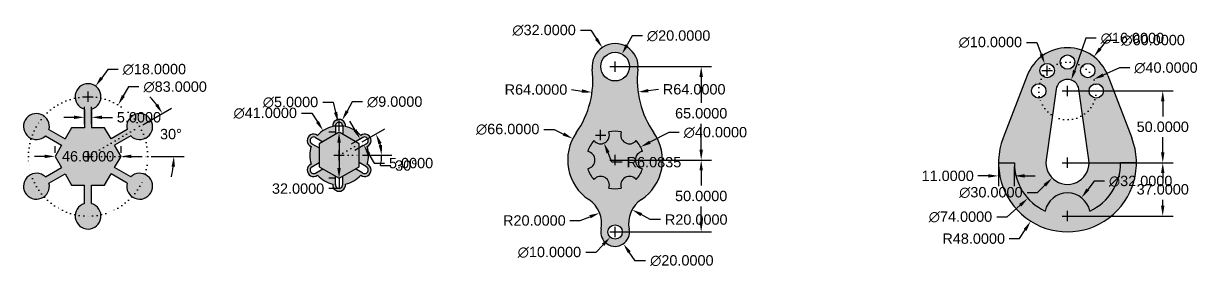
# Model space of a CAD drawing. Header units: millimetres. Extents: x 497 to 3755, y 284 to 866.
# Drawn here: x 1306 to 2124, y 487 to 656 of the extents above; entities that cross this region are included whole.
import ezdxf

# ---------------------------------------------------------------- set-up
doc = ezdxf.new("R2010")
doc.units = ezdxf.units.MM
doc.linetypes.add('ACAD_ISO07W100', pattern=[3, 0, -3])
doc.layers.add('dimension', color=160, linetype='Continuous')
doc.styles.get("Standard").update_dxf_attribs({"font": 'arial_0.ttf'})
doc.dimstyles.get("Standard").update_dxf_attribs({"dimscale": 40, "dimtxt": 0.18, "dimasz": 0.18, "dimexe": 0.18, "dimexo": 0.0625, "dimgap": 0.09, "dimtad": 0, "dimtih": 1, "dimtoh": 1, "dimdec": 4, "dimzin": 0, "dimdsep": 46, "dimtxsty": 'Standard', "dimcen": 0.09, "dimadec": 0, "dimazin": 0, "dimtfac": 1, "dimtdec": 4, "dimtofl": 0, "dimtmove": 0, "dimatfit": 3, "dimfxl": 1, "dimtolj": 1, "dimtzin": 0, "dimarcsym": 0})

# ---------------------------------------------------------------- blocks, each defined once
blk = doc.blocks.new('*D41')
at = {"color": 0, "lineweight": -2, "transparency": 16777216}
for p, q in [((1389.14, 585.91), (1409.01, 597.38)), ((1395.04, 563.91), (1417.98, 563.91))]:
    blk.add_line(p, q, dxfattribs=at)
for start, end in [(36.90923, 43.81846), (346.18154, 353.09077)]:
    blk.add_arc((1351.04, 563.91), 59.74, start, end, dxfattribs=at)
at = {"color": 0, "transparency": 16777216}
for points in [[(1399.81, 600.45), (1397.8, 599.12), (1402.77, 593.78)], [(1409.15, 556.79), (1411.54, 556.65), (1410.78, 563.91)]]:
    blk.add_solid(points, dxfattribs=at)
at = {"layer": 'Defpoints', "color": 0, "transparency": 16777216}
for p in [(1386.98, 584.66), (1409.87, 574.28), (1351.04, 563.91), (1351.04, 563.91), (1392.54, 563.91)]:
    blk.add_point(p, dxfattribs=at)
at = {"color": 0, "transparency": 16777216, "insert": (1408.74, 579.37), "char_height": 7.2, "attachment_point": 5}
blk.add_mtext('\\A1;30°', dxfattribs=at)
blk = doc.blocks.new('*D42')
at = {"color": 0, "lineweight": -2, "transparency": 16777216}
for p, q in [((1328.04, 566.41), (1328.04, 571.11)), ((1374.04, 566.41), (1374.04, 571.11)), ((1320.84, 563.91), (1313.64, 563.91)), ((1381.24, 563.91), (1388.44, 563.91))]:
    blk.add_line(p, q, dxfattribs=at)
at = {"color": 0, "transparency": 16777216}
for points in [[(1320.84, 565.11), (1320.84, 562.71), (1328.04, 563.91)], [(1381.24, 565.11), (1381.24, 562.71), (1374.04, 563.91)]]:
    blk.add_solid(points, dxfattribs=at)
at = {"layer": 'Defpoints', "color": 0, "transparency": 16777216}
for p in [(1328.04, 563.91), (1374.04, 563.91), (1374.04, 563.91)]:
    blk.add_point(p, dxfattribs=at)
at = {"color": 0, "transparency": 16777216, "insert": (1351.04, 563.91), "char_height": 7.2, "attachment_point": 5}
blk.add_mtext('\\A1;46.0000', dxfattribs=at)
blk = doc.blocks.new('*D43')
at = {"color": 0, "lineweight": -2, "transparency": 16777216}
for p, q in [((1364.73, 624.38), (1360.52, 618.54)), ((1371.93, 624.38), (1364.73, 624.38)), ((1347.44, 605.41), (1354.64, 605.41)), ((1351.04, 601.81), (1351.04, 609.01))]:
    blk.add_line(p, q, dxfattribs=at)
at = {"color": 0, "transparency": 16777216}
blk.add_solid([(1359.55, 619.24), (1361.49, 617.84), (1356.3, 612.7)], dxfattribs=at)
at = {"layer": 'Defpoints', "color": 0, "transparency": 16777216}
for p in [(1356.3, 612.7), (1345.77, 598.11)]:
    blk.add_point(p, dxfattribs=at)
at = {"color": 0, "transparency": 16777216, "insert": (1397.18, 624.38), "char_height": 7.2, "attachment_point": 5}
blk.add_mtext('\\A1;∅18.0000', dxfattribs=at)
blk = doc.blocks.new('*D44')
at = {"color": 0, "lineweight": -2, "transparency": 16777216}
for p, q in [((1379.22, 612.18), (1375.59, 605.96)), ((1386.42, 612.18), (1379.22, 612.18)), ((1351.04, 560.31), (1351.04, 567.51)), ((1347.44, 563.91), (1354.64, 563.91))]:
    blk.add_line(p, q, dxfattribs=at)
at = {"color": 0, "transparency": 16777216}
blk.add_solid([(1374.56, 606.57), (1376.63, 605.35), (1371.96, 599.74)], dxfattribs=at)
at = {"layer": 'Defpoints', "color": 0, "transparency": 16777216}
for p in [(1371.96, 599.74), (1330.11, 528.07)]:
    blk.add_point(p, dxfattribs=at)
at = {"color": 0, "transparency": 16777216, "insert": (1411.67, 612.18), "char_height": 7.2, "attachment_point": 5}
blk.add_mtext('\\A1;∅83.0000', dxfattribs=at)
blk = doc.blocks.new('*D45')
at = {"color": 0, "lineweight": -2, "transparency": 16777216}
for p, q in [((1348.54, 586.32), (1348.54, 598.26)), ((1353.54, 586.32), (1353.54, 598.26)), ((1341.34, 591.06), (1334.14, 591.06)), ((1360.74, 591.06), (1367.94, 591.06))]:
    blk.add_line(p, q, dxfattribs=at)
at = {"color": 0, "transparency": 16777216}
for points in [[(1341.34, 592.26), (1341.34, 589.86), (1348.54, 591.06)], [(1360.74, 592.26), (1360.74, 589.86), (1353.54, 591.06)]]:
    blk.add_solid(points, dxfattribs=at)
at = {"layer": 'Defpoints', "color": 0, "transparency": 16777216}
for p in [(1353.54, 591.06), (1348.54, 583.82), (1353.54, 583.82)]:
    blk.add_point(p, dxfattribs=at)
at = {"color": 0, "transparency": 16777216, "insert": (1386.47, 591.06), "char_height": 7.2, "attachment_point": 5}
blk.add_mtext('\\A1;5.0000', dxfattribs=at)
blk = doc.blocks.new('*D57')
at = {"layer": 'Defpoints', "color": 0, "transparency": 16777216}
for p in [(1525.81, 580.66), (1525.75, 548.66), (1525.81, 548.66)]:
    blk.add_point(p, dxfattribs=at)
at = {"layer": 'dimension', "color": 0, "lineweight": -2, "transparency": 16777216}
for p, q in [((1523.31, 580.66), (1518.55, 580.66)), ((1525.75, 573.46), (1525.75, 555.86)), ((1523.31, 548.66), (1518.55, 548.66)), ((1525.75, 548.66), (1525.75, 541.46)), ((1525.75, 541.46), (1518.55, 541.46))]:
    blk.add_line(p, q, dxfattribs=at)
at = {"layer": 'dimension', "color": 0, "transparency": 16777216}
for points in [[(1524.55, 573.46), (1526.95, 573.46), (1525.75, 580.66)], [(1524.55, 555.86), (1526.95, 555.86), (1525.75, 548.66)]]:
    blk.add_solid(points, dxfattribs=at)
at = {"layer": 'dimension', "color": 0, "transparency": 16777216, "insert": (1497.23, 541.46), "char_height": 7.2, "attachment_point": 5}
blk.add_mtext('\\A1;32.0000', dxfattribs=at)
blk = doc.blocks.new('*D58')
at = {"layer": 'Defpoints', "color": 0, "transparency": 16777216}
for p in [(1542.31, 577.07), (1544.81, 572.74), (1542.96, 571.67)]:
    blk.add_point(p, dxfattribs=at)
at = {"layer": 'dimension', "color": 0, "lineweight": -2, "transparency": 16777216}
for p, q in [((1536.86, 582.24), (1533.26, 588.47)), ((1540.15, 575.82), (1534.23, 572.4)), ((1542.65, 571.49), (1536.73, 568.07)), ((1546.56, 565.44), (1550.16, 559.2)), ((1550.16, 559.2), (1557.36, 559.2))]:
    blk.add_line(p, q, dxfattribs=at)
at = {"layer": 'dimension', "color": 0, "transparency": 16777216}
for points in [[(1537.9, 582.84), (1535.82, 581.64), (1540.46, 576)], [(1547.6, 566.04), (1545.52, 564.84), (1542.96, 571.67)]]:
    blk.add_solid(points, dxfattribs=at)
at = {"layer": 'dimension', "color": 0, "transparency": 16777216, "insert": (1575.89, 559.2), "char_height": 7.2, "attachment_point": 5}
blk.add_mtext('\\A1;5.0000', dxfattribs=at)
blk = doc.blocks.new('*D53')
at = {"layer": 'Defpoints', "color": 0, "transparency": 16777216}
for p in [(1539.67, 572.66), (1553.62, 574.78), (1525.81, 564.66), (1525.81, 564.66), (1539.67, 564.66)]:
    blk.add_point(p, dxfattribs=at)
at = {"layer": 'dimension', "color": 0, "lineweight": -2, "transparency": 16777216}
for p, q in [((1541.83, 573.91), (1557.67, 583.05)), ((1542.17, 564.66), (1562.6, 564.66)), ((1554.53, 557.51), (1561.73, 557.51))]:
    blk.add_line(p, q, dxfattribs=at)
for start, end in [(13.97346, 16.02654), (346.02654, 0)]:
    blk.add_arc((1525.81, 564.66), 29.6, start, end, dxfattribs=at)
at = {"layer": 'dimension', "color": 0, "transparency": 16777216}
for points in [[(1553.15, 572.36), (1555.36, 573.3), (1551.44, 579.45)], [(1555.72, 571.95), (1553.34, 571.66), (1555.4, 564.66)]]:
    blk.add_solid(points, dxfattribs=at)
at = {"layer": 'dimension', "color": 0, "transparency": 16777216, "insert": (1572.39, 557.51), "char_height": 7.2, "attachment_point": 5}
blk.add_mtext('\\A1;30°', dxfattribs=at)
blk = doc.blocks.new('*D54')
at = {"layer": 'Defpoints', "color": 0, "transparency": 16777216}
for p in [(1514.65, 581.86), (1536.96, 547.46)]:
    blk.add_point(p, dxfattribs=at)
at = {"layer": 'dimension', "color": 0, "lineweight": -2, "transparency": 16777216}
for p, q in [((1499.62, 593.94), (1506.82, 593.94)), ((1506.82, 593.94), (1510.74, 587.9)), ((1522.21, 564.66), (1529.41, 564.66)), ((1525.81, 561.06), (1525.81, 568.26))]:
    blk.add_line(p, q, dxfattribs=at)
at = {"layer": 'dimension', "color": 0, "transparency": 16777216}
blk.add_solid([(1511.74, 588.55), (1509.73, 587.24), (1514.65, 581.86)], dxfattribs=at)
at = {"layer": 'dimension', "color": 0, "transparency": 16777216, "insert": (1474.37, 593.94), "char_height": 7.2, "attachment_point": 5}
blk.add_mtext('\\A1;∅41.0000', dxfattribs=at)
blk = doc.blocks.new('*D55')
at = {"layer": 'Defpoints', "color": 0, "transparency": 16777216}
for p in [(1525.18, 587.58), (1526.43, 582.74)]:
    blk.add_point(p, dxfattribs=at)
at = {"layer": 'dimension', "color": 0, "lineweight": -2, "transparency": 16777216}
for p, q in [((1514.39, 601.52), (1521.59, 601.52)), ((1521.59, 601.52), (1523.39, 594.55)), ((1522.21, 585.16), (1529.41, 585.16)), ((1525.81, 581.56), (1525.81, 588.76))]:
    blk.add_line(p, q, dxfattribs=at)
at = {"layer": 'dimension', "color": 0, "transparency": 16777216}
blk.add_solid([(1524.55, 594.85), (1522.22, 594.25), (1525.18, 587.58)], dxfattribs=at)
at = {"layer": 'dimension', "color": 0, "transparency": 16777216, "insert": (1491.94, 601.52), "char_height": 7.2, "attachment_point": 5}
blk.add_mtext('\\A1;∅5.0000', dxfattribs=at)
blk = doc.blocks.new('*D56')
at = {"layer": 'Defpoints', "color": 0, "transparency": 16777216}
for p in [(1527.96, 589.11), (1523.66, 581.2)]:
    blk.add_point(p, dxfattribs=at)
at = {"layer": 'dimension', "color": 0, "lineweight": -2, "transparency": 16777216}
for p, q in [((1534.83, 601.76), (1531.39, 595.44)), ((1542.03, 601.76), (1534.83, 601.76)), ((1522.21, 585.16), (1529.41, 585.16)), ((1525.81, 581.56), (1525.81, 588.76))]:
    blk.add_line(p, q, dxfattribs=at)
at = {"layer": 'dimension', "color": 0, "transparency": 16777216}
blk.add_solid([(1530.34, 596.01), (1532.45, 594.86), (1527.96, 589.11)], dxfattribs=at)
at = {"layer": 'dimension', "color": 0, "transparency": 16777216, "insert": (1564.48, 601.76), "char_height": 7.2, "attachment_point": 5}
blk.add_mtext('\\A1;∅9.0000', dxfattribs=at)
blk = doc.blocks.new('*D75')
at = {"layer": 'Defpoints', "color": 0, "transparency": 16777216}
for p in [(1707.86, 578.74), (1710.2, 573.12)]:
    blk.add_point(p, dxfattribs=at)
at = {"layer": 'dimension', "color": 0, "lineweight": -2, "transparency": 16777216}
for p, q in [((1707.86, 575.14), (1707.86, 582.34)), ((1704.26, 578.74), (1711.46, 578.74)), ((1715.74, 559.83), (1712.97, 566.47)), ((1722.94, 559.83), (1715.74, 559.83))]:
    blk.add_line(p, q, dxfattribs=at)
at = {"layer": 'dimension', "color": 0, "transparency": 16777216}
blk.add_solid([(1714.08, 566.93), (1711.86, 566.01), (1710.2, 573.12)], dxfattribs=at)
at = {"layer": 'dimension', "color": 0, "transparency": 16777216, "insert": (1744.96, 559.83), "char_height": 7.2, "attachment_point": 5}
blk.add_mtext('\\A1;R6.0835', dxfattribs=at)
blk = doc.blocks.new('*D76')
at = {"layer": 'Defpoints', "color": 0, "transparency": 16777216}
for p in [(1729.77, 526.86), (1747.32, 517.25)]:
    blk.add_point(p, dxfattribs=at)
at = {"layer": 'dimension', "color": 0, "lineweight": -2, "transparency": 16777216}
for p, q in [((1742.41, 519.94), (1736.09, 523.4)), ((1749.61, 519.94), (1742.41, 519.94))]:
    blk.add_line(p, q, dxfattribs=at)
at = {"layer": 'dimension', "color": 0, "transparency": 16777216}
blk.add_solid([(1736.67, 524.45), (1735.51, 522.35), (1729.77, 526.86)], dxfattribs=at)
at = {"layer": 'dimension', "color": 0, "transparency": 16777216, "insert": (1774.38, 519.94), "char_height": 7.2, "attachment_point": 5}
blk.add_mtext('\\A1;R20.0000', dxfattribs=at)
blk = doc.blocks.new('*D77')
at = {"layer": 'Defpoints', "color": 0, "transparency": 16777216}
for p in [(1707.11, 524.55), (1688.49, 517.25)]:
    blk.add_point(p, dxfattribs=at)
at = {"layer": 'dimension', "color": 0, "lineweight": -2, "transparency": 16777216}
for p, q in [((1686.51, 519.3), (1693.71, 519.3)), ((1693.71, 519.3), (1700.41, 521.92))]:
    blk.add_line(p, q, dxfattribs=at)
at = {"layer": 'dimension', "color": 0, "transparency": 16777216}
blk.add_solid([(1699.97, 523.04), (1700.85, 520.8), (1707.11, 524.55)], dxfattribs=at)
at = {"layer": 'dimension', "color": 0, "transparency": 16777216, "insert": (1661.73, 519.3), "char_height": 7.2, "attachment_point": 5}
blk.add_mtext('\\A1;R20.0000', dxfattribs=at)
blk = doc.blocks.new('*D78')
at = {"layer": 'Defpoints', "color": 0, "transparency": 16777216}
for p in [(1638.45, 616.99), (1701.88, 608.41)]:
    blk.add_point(p, dxfattribs=at)
at = {"layer": 'dimension', "color": 0, "lineweight": -2, "transparency": 16777216}
blk.add_line((1687.61, 610.34), (1694.74, 609.37), dxfattribs=at)
at = {"layer": 'dimension', "color": 0, "transparency": 16777216}
blk.add_solid([(1694.9, 610.56), (1694.58, 608.18), (1701.88, 608.41)], dxfattribs=at)
at = {"layer": 'dimension', "color": 0, "transparency": 16777216, "insert": (1662.83, 610.34), "char_height": 7.2, "attachment_point": 5}
blk.add_mtext('\\A1;R64.0000', dxfattribs=at)
blk = doc.blocks.new('*D79')
at = {"layer": 'Defpoints', "color": 0, "transparency": 16777216}
for p in [(1797.36, 616.99), (1733.9, 608.64)]:
    blk.add_point(p, dxfattribs=at)
at = {"layer": 'dimension', "color": 0, "lineweight": -2, "transparency": 16777216}
blk.add_line((1748.18, 610.51), (1741.04, 609.58), dxfattribs=at)
at = {"layer": 'dimension', "color": 0, "transparency": 16777216}
blk.add_solid([(1740.89, 610.76), (1741.2, 608.39), (1733.9, 608.64)], dxfattribs=at)
at = {"layer": 'dimension', "color": 0, "transparency": 16777216, "insert": (1772.96, 610.51), "char_height": 7.2, "attachment_point": 5}
blk.add_mtext('\\A1;R64.0000', dxfattribs=at)
blk = doc.blocks.new('*D80')
at = {"layer": 'Defpoints', "color": 0, "transparency": 16777216}
for p in [(1708.98, 639.62), (1726.83, 613.07)]:
    blk.add_point(p, dxfattribs=at)
at = {"layer": 'dimension', "color": 0, "lineweight": -2, "transparency": 16777216}
for p, q in [((1693.74, 651.57), (1700.94, 651.57)), ((1700.94, 651.57), (1704.96, 645.59)), ((1717.91, 622.74), (1717.91, 629.94)), ((1714.31, 626.34), (1721.51, 626.34))]:
    blk.add_line(p, q, dxfattribs=at)
at = {"layer": 'dimension', "color": 0, "transparency": 16777216}
blk.add_solid([(1705.95, 646.26), (1703.96, 644.92), (1708.98, 639.62)], dxfattribs=at)
at = {"layer": 'dimension', "color": 0, "transparency": 16777216, "insert": (1668.49, 651.57), "char_height": 7.2, "attachment_point": 5}
blk.add_mtext('\\A1;∅32.0000', dxfattribs=at)
blk = doc.blocks.new('*D81')
at = {"layer": 'Defpoints', "color": 0, "transparency": 16777216}
for p in [(1722.74, 635.1), (1713.07, 617.59)]:
    blk.add_point(p, dxfattribs=at)
at = {"layer": 'dimension', "color": 0, "lineweight": -2, "transparency": 16777216}
for p, q in [((1729.7, 647.7), (1726.22, 641.4)), ((1736.9, 647.7), (1729.7, 647.7)), ((1717.91, 622.74), (1717.91, 629.94)), ((1714.31, 626.34), (1721.51, 626.34))]:
    blk.add_line(p, q, dxfattribs=at)
at = {"layer": 'dimension', "color": 0, "transparency": 16777216}
blk.add_solid([(1725.17, 641.98), (1727.27, 640.82), (1722.74, 635.1)], dxfattribs=at)
at = {"layer": 'dimension', "color": 0, "transparency": 16777216, "insert": (1762.15, 647.7), "char_height": 7.2, "attachment_point": 5}
blk.add_mtext('\\A1;∅20.0000', dxfattribs=at)
blk = doc.blocks.new('*D82')
at = {"layer": 'Defpoints', "color": 0, "transparency": 16777216}
for p in [(1714.49, 507.7), (1721.33, 514.99)]:
    blk.add_point(p, dxfattribs=at)
at = {"layer": 'dimension', "color": 0, "lineweight": -2, "transparency": 16777216}
for p, q in [((1714.31, 511.34), (1721.51, 511.34)), ((1717.91, 507.74), (1717.91, 514.94)), ((1704.64, 497.19), (1709.56, 502.44)), ((1697.44, 497.19), (1704.64, 497.19))]:
    blk.add_line(p, q, dxfattribs=at)
at = {"layer": 'dimension', "color": 0, "transparency": 16777216}
blk.add_solid([(1708.68, 503.26), (1710.44, 501.62), (1714.49, 507.7)], dxfattribs=at)
at = {"layer": 'dimension', "color": 0, "transparency": 16777216, "insert": (1672.19, 497.19), "char_height": 7.2, "attachment_point": 5}
blk.add_mtext('\\A1;∅10.0000', dxfattribs=at)
blk = doc.blocks.new('*D83')
at = {"layer": 'Defpoints', "color": 0, "transparency": 16777216}
for p in [(1712.15, 519.52), (1723.66, 503.16)]:
    blk.add_point(p, dxfattribs=at)
at = {"layer": 'dimension', "color": 0, "lineweight": -2, "transparency": 16777216}
for p, q in [((1714.31, 511.34), (1721.51, 511.34)), ((1717.91, 507.74), (1717.91, 514.94)), ((1731.94, 491.38), (1727.8, 497.27)), ((1739.14, 491.38), (1731.94, 491.38))]:
    blk.add_line(p, q, dxfattribs=at)
at = {"layer": 'dimension', "color": 0, "transparency": 16777216}
blk.add_solid([(1728.78, 497.96), (1726.82, 496.58), (1723.66, 503.16)], dxfattribs=at)
at = {"layer": 'dimension', "color": 0, "transparency": 16777216, "insert": (1764.38, 491.38), "char_height": 7.2, "attachment_point": 5}
blk.add_mtext('\\A1;∅20.0000', dxfattribs=at)
blk = doc.blocks.new('*D84')
at = {"layer": 'Defpoints', "color": 0, "transparency": 16777216}
for p in [(1688.45, 576.22), (1747.36, 546.47)]:
    blk.add_point(p, dxfattribs=at)
at = {"layer": 'dimension', "color": 0, "lineweight": -2, "transparency": 16777216}
for p, q in [((1668.39, 582.71), (1675.59, 582.71)), ((1675.59, 582.71), (1682.02, 579.46)), ((1717.91, 557.74), (1717.91, 564.94)), ((1714.31, 561.34), (1721.51, 561.34))]:
    blk.add_line(p, q, dxfattribs=at)
at = {"layer": 'dimension', "color": 0, "transparency": 16777216}
blk.add_solid([(1682.56, 580.53), (1681.48, 578.39), (1688.45, 576.22)], dxfattribs=at)
at = {"layer": 'dimension', "color": 0, "transparency": 16777216, "insert": (1643.15, 582.71), "char_height": 7.2, "attachment_point": 5}
blk.add_mtext('\\A1;∅66.0000', dxfattribs=at)
blk = doc.blocks.new('*D85')
at = {"layer": 'Defpoints', "color": 0, "transparency": 16777216}
for p in [(1735.7, 570.47), (1700.11, 552.22)]:
    blk.add_point(p, dxfattribs=at)
at = {"layer": 'dimension', "color": 0, "lineweight": -2, "transparency": 16777216}
for p, q in [((1755.27, 580.51), (1742.11, 573.76)), ((1762.47, 580.51), (1755.27, 580.51)), ((1717.91, 557.74), (1717.91, 564.94)), ((1714.31, 561.34), (1721.51, 561.34))]:
    blk.add_line(p, q, dxfattribs=at)
at = {"layer": 'dimension', "color": 0, "transparency": 16777216}
blk.add_solid([(1741.56, 574.82), (1742.66, 572.69), (1735.7, 570.47)], dxfattribs=at)
at = {"layer": 'dimension', "color": 0, "transparency": 16777216, "insert": (1787.71, 580.51), "char_height": 7.2, "attachment_point": 5}
blk.add_mtext('\\A1;∅40.0000', dxfattribs=at)
blk = doc.blocks.new('*D73')
at = {"layer": 'Defpoints', "color": 0, "transparency": 16777216}
for p in [(1717.91, 561.34), (1777.84, 561.34), (1717.91, 511.34)]:
    blk.add_point(p, dxfattribs=at)
at = {"layer": 'dimension', "color": 0, "lineweight": -2, "transparency": 16777216}
for p, q in [((1720.41, 561.34), (1785.04, 561.34)), ((1777.84, 554.14), (1777.84, 543.62)), ((1777.84, 518.54), (1777.84, 529.07)), ((1720.41, 511.34), (1785.04, 511.34))]:
    blk.add_line(p, q, dxfattribs=at)
at = {"layer": 'dimension', "color": 0, "transparency": 16777216}
for points in [[(1776.64, 554.14), (1779.04, 554.14), (1777.84, 561.34)], [(1776.64, 518.54), (1779.04, 518.54), (1777.84, 511.34)]]:
    blk.add_solid(points, dxfattribs=at)
at = {"layer": 'dimension', "color": 0, "transparency": 16777216, "insert": (1777.84, 536.34), "char_height": 7.2, "attachment_point": 5}
blk.add_mtext('\\A1;50.0000', dxfattribs=at)
blk = doc.blocks.new('*D74')
at = {"layer": 'Defpoints', "color": 0, "transparency": 16777216}
for p in [(1717.91, 626.34), (1717.91, 561.34), (1777.84, 561.34)]:
    blk.add_point(p, dxfattribs=at)
at = {"layer": 'dimension', "color": 0, "lineweight": -2, "transparency": 16777216}
for p, q in [((1720.41, 626.34), (1785.04, 626.34)), ((1777.84, 619.14), (1777.84, 601.12)), ((1777.84, 568.54), (1777.84, 586.57)), ((1720.41, 561.34), (1785.04, 561.34))]:
    blk.add_line(p, q, dxfattribs=at)
at = {"layer": 'dimension', "color": 0, "transparency": 16777216}
for points in [[(1776.64, 619.14), (1779.04, 619.14), (1777.84, 626.34)], [(1776.64, 568.54), (1779.04, 568.54), (1777.84, 561.34)]]:
    blk.add_solid(points, dxfattribs=at)
at = {"layer": 'dimension', "color": 0, "transparency": 16777216, "insert": (1777.84, 593.84), "char_height": 7.2, "attachment_point": 5}
blk.add_mtext('\\A1;65.0000', dxfattribs=at)
blk = doc.blocks.new('*D106')
at = {"layer": 'Defpoints', "color": 0, "transparency": 16777216}
for p in [(2016.98, 628.3), (2020.38, 618.89)]:
    blk.add_point(p, dxfattribs=at)
at = {"layer": 'dimension', "color": 0, "lineweight": -2, "transparency": 16777216}
for p, q in [((2004.37, 643.21), (2011.57, 643.21)), ((2011.57, 643.21), (2014.52, 635.07)), ((2015.08, 623.6), (2022.28, 623.6)), ((2018.68, 620), (2018.68, 627.2))]:
    blk.add_line(p, q, dxfattribs=at)
at = {"layer": 'dimension', "color": 0, "transparency": 16777216}
blk.add_solid([(2015.65, 635.47), (2013.4, 634.66), (2016.98, 628.3)], dxfattribs=at)
at = {"layer": 'dimension', "color": 0, "transparency": 16777216, "insert": (1979.12, 643.21), "char_height": 7.2, "attachment_point": 5}
blk.add_mtext('\\A1;∅10.0000', dxfattribs=at)
blk = doc.blocks.new('*D107')
at = {"layer": 'Defpoints', "color": 0, "transparency": 16777216}
for p in [(2035.45, 617.01), (2030.19, 601.9)]:
    blk.add_point(p, dxfattribs=at)
at = {"layer": 'dimension', "color": 0, "lineweight": -2, "transparency": 16777216}
for p, q in [((2045.55, 646.01), (2037.82, 623.81)), ((2052.75, 646.01), (2045.55, 646.01)), ((2029.22, 609.45), (2036.42, 609.45)), ((2032.82, 605.85), (2032.82, 613.05))]:
    blk.add_line(p, q, dxfattribs=at)
at = {"layer": 'dimension', "color": 0, "transparency": 16777216}
blk.add_solid([(2036.69, 624.2), (2038.95, 623.41), (2035.45, 617.01)], dxfattribs=at)
at = {"layer": 'dimension', "color": 0, "transparency": 16777216, "insert": (2078, 646.01), "char_height": 7.2, "attachment_point": 5}
blk.add_mtext('\\A1;∅16.0000', dxfattribs=at)
blk = doc.blocks.new('*D108')
at = {"layer": 'Defpoints', "color": 0, "transparency": 16777216}
for p in [(2051.18, 633.18), (2014.47, 585.73)]:
    blk.add_point(p, dxfattribs=at)
at = {"layer": 'dimension', "color": 0, "lineweight": -2, "transparency": 16777216}
for p, q in [((2059.99, 644.57), (2055.58, 638.88)), ((2067.19, 644.57), (2059.99, 644.57)), ((2029.22, 609.45), (2036.42, 609.45)), ((2032.82, 605.85), (2032.82, 613.05))]:
    blk.add_line(p, q, dxfattribs=at)
at = {"layer": 'dimension', "color": 0, "transparency": 16777216}
blk.add_solid([(2054.64, 639.61), (2056.53, 638.14), (2051.18, 633.18)], dxfattribs=at)
at = {"layer": 'dimension', "color": 0, "transparency": 16777216, "insert": (2092.44, 644.57), "char_height": 7.2, "attachment_point": 5}
blk.add_mtext('\\A1;∅60.0000', dxfattribs=at)
blk = doc.blocks.new('*D100')
at = {"layer": 'Defpoints', "color": 0, "transparency": 16777216}
for p in [(2051.11, 617.55), (2014.53, 601.36)]:
    blk.add_point(p, dxfattribs=at)
at = {"layer": 'dimension', "color": 0, "lineweight": -2, "transparency": 16777216}
for p, q in [((2068.94, 625.43), (2057.7, 620.46)), ((2076.14, 625.43), (2068.94, 625.43)), ((2029.22, 609.45), (2036.42, 609.45)), ((2032.82, 605.85), (2032.82, 613.05))]:
    blk.add_line(p, q, dxfattribs=at)
at = {"layer": 'dimension', "color": 0, "transparency": 16777216}
blk.add_solid([(2057.21, 621.56), (2058.18, 619.36), (2051.11, 617.55)], dxfattribs=at)
at = {"layer": 'dimension', "color": 0, "transparency": 16777216, "insert": (2101.39, 625.43), "char_height": 7.2, "attachment_point": 5}
blk.add_mtext('\\A1;∅40.0000', dxfattribs=at)
blk = doc.blocks.new('*D101')
at = {"layer": 'Defpoints', "color": 0, "transparency": 16777216}
for p in [(2043.47, 570.02), (2022.17, 548.89)]:
    blk.add_point(p, dxfattribs=at)
at = {"layer": 'dimension', "color": 0, "lineweight": -2, "transparency": 16777216}
for p, q in [((2029.22, 559.45), (2036.42, 559.45)), ((2032.82, 555.85), (2032.82, 563.05)), ((2011.95, 538.75), (2017.06, 543.82)), ((2004.75, 538.75), (2011.95, 538.75))]:
    blk.add_line(p, q, dxfattribs=at)
at = {"layer": 'dimension', "color": 0, "transparency": 16777216}
blk.add_solid([(2016.22, 544.67), (2017.91, 542.97), (2022.17, 548.89)], dxfattribs=at)
at = {"layer": 'dimension', "color": 0, "transparency": 16777216, "insert": (1979.5, 538.75), "char_height": 7.2, "attachment_point": 5}
blk.add_mtext('\\A1;∅30.0000', dxfattribs=at)
blk = doc.blocks.new('*D102')
at = {"layer": 'Defpoints', "color": 0, "transparency": 16777216}
for p in [(2042.55, 535.15), (2023.09, 509.75)]:
    blk.add_point(p, dxfattribs=at)
at = {"layer": 'dimension', "color": 0, "lineweight": -2, "transparency": 16777216}
for p, q in [((2051.31, 546.58), (2046.93, 540.87)), ((2058.51, 546.58), (2051.31, 546.58)), ((2032.82, 518.85), (2032.82, 526.05)), ((2029.22, 522.45), (2036.42, 522.45))]:
    blk.add_line(p, q, dxfattribs=at)
at = {"layer": 'dimension', "color": 0, "transparency": 16777216}
blk.add_solid([(2045.98, 541.6), (2047.89, 540.14), (2042.55, 535.15)], dxfattribs=at)
at = {"layer": 'dimension', "color": 0, "transparency": 16777216, "insert": (2083.76, 546.58), "char_height": 7.2, "attachment_point": 5}
blk.add_mtext('\\A1;∅32.0000', dxfattribs=at)
blk = doc.blocks.new('*D103')
at = {"layer": 'Defpoints', "color": 0, "transparency": 16777216}
for p in [(2060.37, 584.15), (2005.27, 534.76)]:
    blk.add_point(p, dxfattribs=at)
at = {"layer": 'dimension', "color": 0, "lineweight": -2, "transparency": 16777216}
for p, q in [((2029.22, 559.45), (2036.42, 559.45)), ((2032.82, 555.85), (2032.82, 563.05)), ((1990.78, 521.77), (1999.91, 529.95)), ((1983.58, 521.77), (1990.78, 521.77))]:
    blk.add_line(p, q, dxfattribs=at)
at = {"layer": 'dimension', "color": 0, "transparency": 16777216}
blk.add_solid([(1999.11, 530.84), (2000.71, 529.06), (2005.27, 534.76)], dxfattribs=at)
at = {"layer": 'dimension', "color": 0, "transparency": 16777216, "insert": (1958.33, 521.77), "char_height": 7.2, "attachment_point": 5}
blk.add_mtext('\\A1;∅74.0000', dxfattribs=at)
blk = doc.blocks.new('*D104')
at = {"layer": 'Defpoints', "color": 0, "transparency": 16777216}
for p in [(1984.82, 559.45), (1995.82, 559.45), (1984.82, 550.33)]:
    blk.add_point(p, dxfattribs=at)
at = {"layer": 'dimension', "color": 0, "lineweight": -2, "transparency": 16777216}
for p, q in [((1984.82, 556.95), (1984.82, 543.13)), ((1995.82, 556.95), (1995.82, 543.13)), ((1977.62, 550.33), (1970.42, 550.33)), ((2003.02, 550.33), (2010.22, 550.33))]:
    blk.add_line(p, q, dxfattribs=at)
at = {"layer": 'dimension', "color": 0, "transparency": 16777216}
for points in [[(1977.62, 551.53), (1977.62, 549.13), (1984.82, 550.33)], [(2003.02, 551.53), (2003.02, 549.13), (1995.82, 550.33)]]:
    blk.add_solid(points, dxfattribs=at)
at = {"layer": 'dimension', "color": 0, "transparency": 16777216, "insert": (1949.43, 550.33), "char_height": 7.2, "attachment_point": 5}
blk.add_mtext('\\A1;11.0000', dxfattribs=at)
blk = doc.blocks.new('*D98')
at = {"layer": 'Defpoints', "color": 0, "transparency": 16777216}
for p in [(2032.82, 559.45), (2099.13, 559.45), (2032.82, 522.45)]:
    blk.add_point(p, dxfattribs=at)
at = {"layer": 'dimension', "color": 0, "lineweight": -2, "transparency": 16777216}
for p, q in [((2035.32, 559.45), (2106.33, 559.45)), ((2099.13, 552.25), (2099.13, 548.23)), ((2099.13, 529.65), (2099.13, 533.67)), ((2035.32, 522.45), (2106.33, 522.45))]:
    blk.add_line(p, q, dxfattribs=at)
at = {"layer": 'dimension', "color": 0, "transparency": 16777216}
for points in [[(2097.93, 552.25), (2100.33, 552.25), (2099.13, 559.45)], [(2097.93, 529.65), (2100.33, 529.65), (2099.13, 522.45)]]:
    blk.add_solid(points, dxfattribs=at)
at = {"layer": 'dimension', "color": 0, "transparency": 16777216, "insert": (2099.13, 540.95), "char_height": 7.2, "attachment_point": 5}
blk.add_mtext('\\A1;37.0000', dxfattribs=at)
blk = doc.blocks.new('*D99')
at = {"layer": 'Defpoints', "color": 0, "transparency": 16777216}
for p in [(2032.82, 609.45), (2032.82, 559.45), (2099.13, 559.45)]:
    blk.add_point(p, dxfattribs=at)
at = {"layer": 'dimension', "color": 0, "lineweight": -2, "transparency": 16777216}
for p, q in [((2035.32, 609.45), (2106.33, 609.45)), ((2099.13, 602.25), (2099.13, 591.73)), ((2099.13, 566.65), (2099.13, 577.18)), ((2035.32, 559.45), (2106.33, 559.45))]:
    blk.add_line(p, q, dxfattribs=at)
at = {"layer": 'dimension', "color": 0, "transparency": 16777216}
for points in [[(2097.93, 602.25), (2100.33, 602.25), (2099.13, 609.45)], [(2097.93, 566.65), (2100.33, 566.65), (2099.13, 559.45)]]:
    blk.add_solid(points, dxfattribs=at)
at = {"layer": 'dimension', "color": 0, "transparency": 16777216, "insert": (2099.13, 584.45), "char_height": 7.2, "attachment_point": 5}
blk.add_mtext('\\A1;50.0000', dxfattribs=at)
blk = doc.blocks.new('*D105')
at = {"layer": 'Defpoints', "color": 0, "transparency": 16777216}
for p in [(2032.82, 559.45), (2007.19, 518.87)]:
    blk.add_point(p, dxfattribs=at)
at = {"layer": 'dimension', "color": 0, "lineweight": -2, "transparency": 16777216}
for p, q in [((2029.22, 559.45), (2036.42, 559.45)), ((2032.82, 555.85), (2032.82, 563.05)), ((1999.51, 506.69), (2003.35, 512.78)), ((1992.31, 506.69), (1999.51, 506.69))]:
    blk.add_line(p, q, dxfattribs=at)
at = {"layer": 'dimension', "color": 0, "transparency": 16777216}
blk.add_solid([(2002.34, 513.42), (2004.36, 512.14), (2007.19, 518.87)], dxfattribs=at)
at = {"layer": 'dimension', "color": 0, "transparency": 16777216, "insert": (1967.53, 506.69), "char_height": 7.2, "attachment_point": 5}
blk.add_mtext('\\A1;R48.0000', dxfattribs=at)

msp = doc.modelspace()

# ---------------------------------------------------------------- hatches: boundary and pattern name
h = msp.add_hatch(color=256)
h.dxf.hatch_style = 1
h.set_gradient(color1=(89, 164, 10), color2=(255, 255, 0), tint=1, name='CYLINDER')
h.paths.add_polyline_path([(1733.79536, 624.47212, 1.124636991), (1702.01485, 624.47212, -0.184081138), (1690.87529, 580.27406, 0.420873335), (1699.59191, 533.89063, -0.304083619), (1708.10107, 513.31289, 1.220925888), (1727.70914, 513.31289, -0.304083619), (1736.2183, 533.89063, 0.420873335), (1744.93492, 580.27406, -0.184081138)])
h.paths.add_polyline_path([(1707.90511, 626.34289, -1), (1727.90511, 626.34289, -1)], flags=16)
h.paths.add_polyline_path([(1722.24835, 580.8656, 0.846464005), (1732.64065, 574.8656, -0.109892247), (1736.98389, 567.34289, 0.846464005), (1736.98389, 555.34289, -0.109892247), (1732.64065, 547.82018, 0.846464005), (1722.24835, 541.82018, -0.109892247), (1713.56187, 541.82018, 0.846464005), (1703.16956, 547.82018, -0.109892247), (1698.82632, 555.34289, 0.846464005), (1698.82632, 567.34289, -0.109892247), (1703.16956, 574.8656, 0.846464005), (1713.56187, 580.8656, -0.109892247)], flags=16)
h.paths.add_polyline_path([(1722.90511, 511.34289, -1), (1712.90511, 511.34289, -1)], flags=16)
h = msp.add_hatch(color=256)
h.dxf.hatch_style = 1
h.set_gradient(color1=(89, 164, 10), color2=(255, 255, 0), centered=1, tint=1, name='CYLINDER')
h.paths.add_polyline_path([(2060.81086, 620.25336, 0.685994341), (2004.83373, 620.25336), (1988.04058, 576.73336, 0.092327988), (1984.82229, 559.45336), (1995.82229, 559.45336, 0.291597551), (2017.20077, 525.91282, -0.802772972), (2048.44382, 525.91282, 0.291597551), (2069.82229, 559.45336), (2080.82229, 559.45336, 0.092327988), (2077.604, 576.73336)])
h.paths.add_polyline_path([(2024.90108, 610.57336, -0.86855395), (2040.74351, 610.57336), (2047.67457, 561.55336, -1.151338958), (2017.97002, 561.55336)], flags=16)
h.paths.add_polyline_path([(2007.82229, 609.45336, -1), (2017.82229, 609.45336, -1)], flags=16)
h.paths.add_polyline_path([(2013.68016, 623.5955, -1), (2023.68016, 623.5955, -1)], flags=16)
h.paths.add_polyline_path([(2027.82229, 629.45336, -1), (2037.82229, 629.45336, -1)], flags=16)
h.paths.add_polyline_path([(2047.82229, 609.45336, -1), (2057.82229, 609.45336, -1)], flags=16)
h.paths.add_polyline_path([(2041.96443, 623.5955, -1), (2051.96443, 623.5955, -1)], flags=16)
h = msp.add_hatch(color=256)
h.dxf.hatch_style = 1
h.set_gradient(color1=(122, 175, 223), tint=1, name='SPHERICAL')
h.paths.add_polyline_path([(1369.53558, 571.69993), (1380.73814, 578.16774, 0.304048893), (1390.60394, 576.41948, 0.109076887), (1381.65701, 591.91602, 0.304048893), (1378.23814, 582.49786), (1367.03558, 576.03006), (1362.53558, 583.82429), (1353.53558, 583.82429), (1353.53558, 596.7599, 0.304048893), (1359.98251, 604.4298, 0.109076887), (1342.08864, 604.4298, 0.304048893), (1348.53558, 596.7599), (1348.53558, 583.82429), (1339.53558, 583.82429), (1335.03558, 576.03006), (1323.83301, 582.49786, 0.304048893), (1320.41415, 591.91602, 0.109076887), (1311.46721, 576.41948, 0.304048893), (1321.33301, 578.16774), (1332.53558, 571.69993), (1328.03558, 563.9057), (1332.53558, 556.11147), (1321.33301, 549.64367, 0.304048893), (1311.46721, 551.39193, 0.109076887), (1320.41415, 535.89538, 0.304048893), (1323.83301, 545.31354), (1335.03558, 551.78135), (1339.53558, 543.98712), (1348.53558, 543.98712), (1348.53558, 531.05151, 0.304048893), (1342.08864, 523.38161, 0.109076887), (1359.98251, 523.38161, 0.304048893), (1353.53558, 531.05151), (1353.53558, 543.98712), (1362.53558, 543.98712), (1367.03558, 551.78135), (1378.23814, 545.31354, 0.304048893), (1381.65701, 535.89538, 0.109076887), (1390.60394, 551.39193, 0.304048893), (1380.73814, 549.64367), (1369.53558, 556.11147), (1374.03558, 563.9057)])
h.paths.add_polyline_path([(1320.41415, 591.91602, 1.115008181), (1311.46721, 576.41948, -0.109076887)])
h.paths.add_polyline_path([(1342.08864, 604.4298, -0.109076887), (1359.98251, 604.4298, 1.115008181)])
h.paths.add_polyline_path([(1381.65701, 591.91602, -0.109076887), (1390.60394, 576.41948, 1.115008181)])
h.paths.add_polyline_path([(1390.60394, 551.39193, -0.109076887), (1381.65701, 535.89538, 1.115008181)])
h.paths.add_polyline_path([(1359.98251, 523.38161, -0.109076887), (1342.08864, 523.38161, 1.115008181)])
h.paths.add_polyline_path([(1311.46721, 551.39193, 1.115008181), (1320.41415, 535.89538, -0.109076887)])
h = msp.add_hatch(color=256)
h.dxf.hatch_style = 1
h.set_gradient(color1=(89, 164, 10), color2=(124, 175, 223), tint=1, name='CYLINDER')
h.paths.add_polyline_path([(1540.898, 578.53312, 0.152999071), (1530.28144, 584.6626, 1.116501385), (1521.33581, 584.6626, 0.152999071), (1510.71924, 578.53312, 1.116501385), (1506.24643, 570.78598, 0.152999071), (1506.24643, 558.52702, 1.116501385), (1510.71924, 550.77988, 0.152999071), (1521.33581, 544.6504, 1.116501385), (1530.28144, 544.6504, 0.152999071), (1540.898, 550.77988, 1.116501385), (1545.37082, 558.52702, 0.152999071), (1545.37082, 570.78598, 1.116501385)])
h.paths.add_polyline_path([(1523.30862, 579.21312), (1523.30862, 585.1565, -1), (1528.30862, 585.1565), (1528.30862, 579.21312), (1537.16503, 574.09987), (1542.31214, 577.07156, -1), (1544.81214, 572.74143), (1539.66503, 569.76975), (1539.66503, 559.54325), (1544.81214, 556.57156, -1), (1542.31214, 552.24143), (1537.16503, 555.21312), (1528.30862, 550.09987), (1528.30862, 544.1565, -1), (1523.30862, 544.1565), (1523.30862, 550.09987), (1514.45222, 555.21312), (1509.3051, 552.24143, -1), (1506.8051, 556.57156), (1511.95222, 559.54325), (1511.95222, 569.76975), (1506.8051, 572.74143, -1), (1509.3051, 577.07156), (1514.45222, 574.09987)], flags=16)
h = msp.add_hatch(color=256)
h.dxf.hatch_style = 1
h.set_gradient(color1=(122, 175, 223), tint=1, name='CYLINDER')
h.paths.add_polyline_path([(1736.98389, 567.34289, 0.109892247), (1732.64065, 574.8656, -0.846464005), (1722.24835, 580.8656, 0.109892247), (1713.56187, 580.8656, -0.846464005), (1703.16956, 574.8656, 0.109892247), (1698.82632, 567.34289, -0.846464005), (1698.82632, 555.34289, 0.109892247), (1703.16956, 547.82018, -0.846464005), (1713.56187, 541.82018, 0.109892247), (1722.24835, 541.82018, -0.846464005), (1732.64065, 547.82018, 0.109892247), (1736.98389, 555.34289, -0.846464005)])
h = msp.add_hatch(color=256)
h.dxf.hatch_style = 1
h.set_gradient(color1=(147, 39, 143), tint=1, name='SPHERICAL')
h.paths.add_polyline_path([(1525.80862, 580.6565), (1511.95222, 572.6565), (1511.95222, 556.6565), (1525.80862, 548.6565), (1539.66503, 556.6565), (1539.66503, 564.6565), (1525.80862, 564.6565), (1539.66503, 572.6565)])
h.paths.add_polyline_path([(1539.66503, 572.6565), (1525.80862, 564.6565), (1539.66503, 564.6565)], flags=17)
h = msp.add_hatch(color=256)
h.dxf.hatch_style = 1
h.set_gradient(color1=(255, 255, 255), color2=(242, 103, 34), centered=1, tint=1, name='CURVED')
h.paths.add_polyline_path([(2017.20077, 525.91282, -0.291597551), (1995.82229, 559.45336), (1984.82229, 559.45336, 1), (2080.82229, 559.45336), (2069.82229, 559.45336, -0.291597551), (2048.44382, 525.91282, 0.802772972)])
at = {"layer": 'dimension'}
h = msp.add_hatch(color=256, dxfattribs=at)
h.dxf.hatch_style = 1
h.set_gradient(color1=(147, 39, 143), tint=1, name='SPHERICAL')
h.paths.add_polyline_path([(1539.66503, 572.6565), (1525.80862, 580.6565), (1511.95222, 572.6565), (1511.95222, 556.6565), (1525.80862, 548.6565), (1539.66503, 556.6565), (1539.66503, 564.6565), (1525.80862, 564.6565)])

# ---------------------------------------------------------------- linework, layer by layer
for p, q in [((2004.83373, 620.25336), (1988.04058, 576.73336)), ((2060.81086, 620.25336), (2077.604, 576.73336)), ((1348.53558, 605.4057), (1348.53558, 605.33033)), ((1353.53558, 605.4057), (1353.53558, 605.33033)), ((2024.90108, 610.57336), (2017.97002, 561.55336)), ((2047.67457, 561.55336), (2040.74351, 610.57336)), ((1348.53558, 596.7599), (1348.53558, 583.82429)), ((1353.53558, 596.7599), (1353.53558, 583.82429)), ((1323.83301, 582.49786), (1335.03558, 576.03006)), ((1378.23814, 582.49786), (1367.03558, 576.03006)), ((1523.30862, 585.1565), (1523.30862, 579.21312)), ((1528.30862, 585.1565), (1528.30862, 579.21312)), ((1321.33301, 578.16774), (1332.53558, 571.69993)), ((1380.73814, 578.16774), (1369.53558, 571.69993)), ((1506.8051, 572.74143), (1511.95222, 569.76975)), ((1509.3051, 577.07156), (1514.45222, 574.09987)), ((1542.31214, 577.07156), (1537.16503, 574.09987)), ((1544.81214, 572.74143), (1539.66503, 569.76975)), ((1506.8051, 556.57156), (1511.95222, 559.54325)), ((1544.81214, 556.57156), (1539.66503, 559.54325)), ((1984.82229, 559.45336), (1995.82229, 559.45336)), ((2080.82229, 559.45336), (2069.82229, 559.45336)), ((1321.33301, 549.64367), (1332.53558, 556.11147)), ((1323.83301, 545.31354), (1335.03558, 551.78135)), ((1378.23814, 545.31354), (1367.03558, 551.78135)), ((1380.73814, 549.64367), (1369.53558, 556.11147)), ((1509.3051, 552.24143), (1514.45222, 555.21312)), ((1523.30862, 544.1565), (1523.30862, 550.09987)), ((1528.30862, 544.1565), (1528.30862, 550.09987)), ((1542.31214, 552.24143), (1537.16503, 555.21312)), ((1348.53558, 531.05151), (1348.53558, 543.98712)), ((1353.53558, 531.05151), (1353.53558, 543.98712))]:
    msp.add_line(p, q)
at = {"color": 5, "linetype": 'ACAD_ISO07W100'}
for q in [(1386.97563, 584.6557), (1392.53558, 563.9057)]:
    msp.add_line((1351.03558, 563.9057), q, dxfattribs=at)
at = {"linetype": 'ACAD_ISO07W100'}
for q in [(1539.66503, 572.6565), (1539.66503, 564.6565)]:
    msp.add_line((1525.80862, 564.6565), q, dxfattribs=at)
for points in [[(1348.53558, 583.82429), (1339.53558, 583.82429), (1335.03558, 576.03006)], [(1367.03558, 576.03006), (1362.53558, 583.82429), (1353.53558, 583.82429)], [(1332.53558, 571.69993), (1328.03558, 563.9057), (1332.53558, 556.11147)], [(1369.53558, 556.11147), (1374.03558, 563.9057), (1369.53558, 571.69993)], [(1335.03558, 551.78135), (1339.53558, 543.98712), (1348.53558, 543.98712)], [(1353.53558, 543.98712), (1362.53558, 543.98712), (1367.03558, 551.78135)]]:
    msp.add_lwpolyline(points)
msp.add_lwpolyline([(1539.66503, 572.6565), (1525.80862, 580.6565), (1511.95222, 572.6565), (1511.95222, 556.6565), (1525.80862, 548.6565), (1539.66503, 556.6565)], close=True)
for centre, radius in [((1717.90511, 626.34289), 10), ((2032.82229, 629.45336), 5), ((2032.82229, 629.45336), 5), ((2018.68016, 623.5955), 5), ((2046.96443, 623.5955), 5), ((2012.82229, 609.45336), 5), ((2052.82229, 609.45336), 5), ((1717.90511, 511.34289), 5)]:
    msp.add_circle(centre, radius)
for centre, radius in [((2032.82229, 609.45336), 20), ((1351.03558, 563.9057), 41.5)]:
    msp.add_circle(centre, radius, dxfattribs=at)
for centre, radius, start, end in [((1717.90511, 626.34289), 16, 353.28544236, 186.71455764), ((2032.82229, 609.45336), 30, 21.10019602, 158.89980398), ((1638.45383, 616.98904), 64, 324.99333725, 6.71455764), ((1797.35639, 616.98904), 64, 173.28544236, 215.00666275), ((1351.03558, 605.4057), 9, 286.12762021, 253.87237979), ((2032.82229, 609.45336), 8, 8.04784625, 171.95215375), ((1315.09552, 584.6557), 9, 346.12762021, 313.87237979), ((1386.97563, 584.6557), 9, 226.12762021, 193.87237979), ((1525.80862, 585.1565), 4.5, 353.69874414, 186.30125586), ((1525.80862, 564.6565), 20.5, 102.60251172, 137.39748828), ((1525.80862, 585.1565), 2.5, 356.50418637, 183.49581363), ((1525.80862, 564.6565), 20.5, 96.99162726, 97.00472641), ((1525.80862, 564.6565), 20.5, 82.99527359, 83.00837274), ((1525.80862, 564.6565), 20.5, 42.60251172, 77.39748828), ((1707.86333, 578.73575), 6.08355, 219.5065744, 20.4934256), ((1717.90511, 561.34289), 20, 77.45760312, 102.54239688), ((1727.94688, 578.73575), 6.08355, 159.5065744, 320.4934256), ((1508.0551, 574.9065), 4.5, 53.69874414, 246.30125586), ((1508.0551, 574.9065), 2.5, 56.50418637, 243.49581363), ((1525.80862, 564.6565), 20.5, 156.99162726, 157.00472641), ((1525.80862, 564.6565), 20.5, 142.99527359, 143.00837274), ((1543.56214, 574.9065), 4.5, 293.69874414, 126.30125586), ((1525.80862, 564.6565), 20.5, 36.99162726, 37.00472641), ((1543.56214, 574.9065), 2.5, 296.50418637, 123.49581363), ((1525.80862, 564.6565), 20.5, 22.99527359, 23.00837274), ((1717.90511, 561.34289), 33, 144.99333725, 236.29304786), ((1717.90511, 561.34289), 20, 137.45760312, 162.54239688), ((1717.90511, 561.34289), 20, 17.45760312, 42.54239688), ((1717.90511, 561.34289), 33, 303.70695214, 35.00666275), ((2032.82229, 559.45336), 48, 158.89980398, 21.10019602), ((1525.80862, 564.6565), 20.5, 162.60251172, 197.39748828), ((1525.80862, 564.6565), 20.5, 342.60251172, 17.39748828), ((1697.82156, 561.34289), 6.08355, 279.5065744, 80.4934256), ((1737.98866, 561.34289), 6.08355, 99.5065744, 260.4934256), ((1508.0551, 554.4065), 4.5, 113.69874414, 306.30125586), ((1508.0551, 554.4065), 2.5, 116.50418637, 303.49581363), ((1525.80862, 564.6565), 20.5, 202.99527359, 203.00837274), ((1543.56214, 554.4065), 4.5, 233.69874414, 66.30125586), ((1543.56214, 554.4065), 2.5, 236.50418637, 63.49581363), ((1525.80862, 564.6565), 20.5, 336.99162726, 337.00472641), ((2032.82229, 559.45336), 37, 180, 245.02622037), ((2032.82229, 559.45336), 15, 171.95215375, 8.04784625), ((2032.82229, 559.45336), 37, 294.97377963, 0), ((1315.09552, 543.1557), 9, 46.12762021, 13.87237979), ((1386.97563, 543.1557), 9, 166.12762021, 133.87237979), ((1525.80862, 564.6565), 20.5, 216.99162726, 217.00472641), ((1525.80862, 564.6565), 20.5, 222.60251172, 257.39748828), ((1525.80862, 564.6565), 20.5, 282.60251172, 317.39748828), ((1525.80862, 564.6565), 20.5, 322.99527359, 323.00837274), ((1717.90511, 561.34289), 20, 197.45760312, 222.54239688), ((1707.86333, 543.95003), 6.08355, 339.5065744, 140.4934256), ((1727.94688, 543.95003), 6.08355, 39.5065744, 200.4934256), ((1717.90511, 561.34289), 20, 317.45760312, 342.54239688), ((1525.80862, 544.1565), 4.5, 173.69874414, 6.30125586), ((1525.80862, 564.6565), 20.5, 262.99527359, 263.00837274), ((1525.80862, 544.1565), 2.5, 176.50418637, 3.49581363), ((1525.80862, 564.6565), 20.5, 276.99162726, 277.00472641), ((1717.90511, 561.34289), 20, 257.45760312, 282.54239688), ((1688.493, 517.25289), 20, 348.63841823, 56.29304786), ((1747.31721, 517.25289), 20, 123.70695214, 191.36158177), ((2032.82229, 522.45336), 16, 12.48688981, 167.51311019), ((1351.03558, 522.4057), 9, 106.12762021, 73.87237979), ((1717.90511, 511.34289), 10, 168.63841823, 11.36158177)]:
    msp.add_arc(centre, radius, start, end)

# ---------------------------------------------------------------- dimensions: what is measured, and where the dimension line sits
at = {"color": 5}
for p1, p2, picture, middle in [((1345.76736, 598.10872), (1356.30379, 612.70268), '*D43', (1397.17959, 624.37785)), ((1330.10784, 528.06886), (1371.96332, 599.74255), '*D44', (1411.67165, 612.17751))]:
    dim = msp.add_diameter_dim_2p(p1=p1, p2=p2, dimstyle='Standard', dxfattribs=at)
    dim.commit()
    dim.dimension.update_dxf_attribs({"geometry": picture, "text_midpoint": middle})
dim = msp.add_angular_dim_2l(base=(1409.87116, 574.28), line1=((1351.03558, 563.9057), (1386.97563, 584.6557)), line2=((1351.03558, 563.9057), (1392.53558, 563.9057)), dimstyle='Standard', dxfattribs=at)
dim.commit()
dim.dimension.update_dxf_attribs({"geometry": '*D41', "text_midpoint": (1408.74309, 579.36839)})
for base, p1, p2, picture, middle in [((1353.53558, 591.06299), (1348.53558, 583.82429), (1353.53558, 583.82429), '*D45', (1386.46846, 591.06299)), ((1374.03558, 563.9057), (1328.03558, 563.9057), (1374.03558, 563.9057), '*D42', (1351.03558, 563.9057))]:
    dim = msp.add_linear_dim(base=base, p1=p1, p2=p2, dimstyle='Standard', dxfattribs=at)
    dim.commit()
    dim.dimension.update_dxf_attribs({"geometry": picture, "text_midpoint": middle})
at = {"layer": 'dimension'}
for p1, p2, picture, middle in [((1726.83419, 613.06616), (1708.97603, 639.61962), '*D80', (1668.4932, 651.56867)), ((1713.0692, 617.58995), (1722.74101, 635.09583), '*D81', (1762.15137, 647.70007)), ((2014.46562, 585.72506), (2051.17897, 633.18166), '*D108', (2092.43683, 644.57125)), ((1526.43326, 582.73579), (1525.18398, 587.57721), '*D55', (1491.93641, 601.52048)), ((1523.66007, 581.20255), (1527.95717, 589.11045), '*D56', (1564.48218, 601.7631)), ((1536.96303, 547.45681), (1514.65422, 581.85619), '*D54', (1474.37227, 593.93792)), ((1747.3624, 546.4678), (1688.44782, 576.21798), '*D84', (1643.14707, 582.70892)), ((2043.47066, 570.01804), (2022.17393, 548.88868), '*D101', (1979.50485, 538.74659)), ((2023.0911, 509.75281), (2042.55349, 535.15391), '*D102', (2083.75821, 546.5844)), ((1712.15408, 519.5237), (1723.65614, 503.16208), '*D83', (1764.38428, 491.38171)), ((1721.32521, 514.9902), (1714.485, 507.69558), '*D82', (1672.18844, 497.19132))]:
    dim = msp.add_diameter_dim_2p(p1=p1, p2=p2, dimstyle='Standard', dxfattribs=at)
    dim.commit()
    dim.dimension.update_dxf_attribs({"geometry": picture, "text_midpoint": middle})
for p1, p2, picture, middle in [((2020.38383, 618.8947), (2016.97648, 628.29629), '*D106', (1979.12386, 643.2125)), ((2030.19104, 601.89846), (2035.45355, 617.00826), '*D107', (2078.00072, 646.00898)), ((2014.53256, 601.36105), (2051.11203, 617.54567), '*D100', (2101.3894, 625.43488)), ((1700.10922, 552.21565), (1735.70099, 570.47013), '*D85', (1787.71351, 580.50517)), ((2060.37286, 584.15085), (2005.27173, 534.75587), '*D103', (1958.33392, 521.76539))]:
    dim = msp.add_diameter_dim_2p(p1=p1, p2=p2, dimstyle='Standard', dxfattribs=at)
    dim.commit()
    dim.dimension.update_dxf_attribs({"geometry": picture, "text_midpoint": middle, "dimtype": 163})
for base, p1, p2, picture, middle in [((1777.8405, 561.34289), (1717.90511, 626.34289), (1717.90511, 561.34289), '*D74', (1777.8405, 593.84289)), ((2099.12813, 559.45336), (2032.82229, 609.45336), (2032.82229, 559.45336), '*D99', (2099.12813, 584.45336)), ((1525.75317, 548.6565), (1525.80862, 580.6565), (1525.80862, 548.6565), '*D57', (1497.22575, 541.4565)), ((1777.8405, 561.34289), (1717.90511, 511.34289), (1717.90511, 561.34289), '*D73', (1777.8405, 536.34289)), ((2099.12813, 559.45336), (2032.82229, 522.45336), (2032.82229, 559.45336), '*D98', (2099.12813, 540.95336))]:
    dim = msp.add_linear_dim(base=base, p1=p1, p2=p2, angle=90, dimstyle='Standard', dxfattribs=at)
    dim.commit()
    dim.dimension.update_dxf_attribs({"geometry": picture, "text_midpoint": middle})
for center, mpoint, picture, middle in [((1638.45383, 616.98904), (1701.87599, 608.40827), '*D78', (1687.606, 610.33894)), ((1797.35639, 616.98904), (1733.90391, 608.63538), '*D79', (1748.18072, 610.51495)), ((1688.493, 517.25289), (1707.11476, 524.54878), '*D77', (1661.73193, 519.29574)), ((1747.31721, 517.25289), (1729.77417, 526.85714), '*D76', (1774.38033, 519.94208))]:
    dim = msp.add_radius_dim(center=center, mpoint=mpoint, dimstyle='Standard', dxfattribs=at)
    dim.commit()
    dim.dimension.update_dxf_attribs({"geometry": picture, "text_midpoint": middle, "dimtype": 164})
dim = msp.add_angular_dim_2l(base=(1553.61944, 574.77881), line1=((1525.80862, 564.6565), (1539.66503, 564.6565)), line2=((1525.80862, 564.6565), (1539.66503, 572.6565)), dimstyle='Standard', dxfattribs=at)
dim.commit()
dim.dimension.update_dxf_attribs({"geometry": '*D53', "text_midpoint": (1572.3885, 557.50996)})
for p1, p2, distance, picture, middle in [((1542.31214, 577.07156), (1544.81214, 572.74143), -2.13712, '*D58', (1575.89422, 559.20211)), ((1995.82229, 559.45336), (1984.82229, 559.45336), 9.12393, '*D104', (1949.4313, 550.32943))]:
    dim = msp.add_aligned_dim(p1=p1, p2=p2, distance=distance, dimstyle='Standard', dxfattribs=at)
    dim.commit()
    dim.dimension.update_dxf_attribs({"geometry": picture, "text_midpoint": middle})
for center, mpoint, picture, middle in [((1707.86333, 578.73575), (1710.20225, 573.11979), '*D75', (1744.95602, 559.82658)), ((2032.82229, 559.45336), (2007.19444, 518.86749), '*D105', (1967.53092, 506.69172))]:
    dim = msp.add_radius_dim(center=center, mpoint=mpoint, dimstyle='Standard', dxfattribs=at)
    dim.commit()
    dim.dimension.update_dxf_attribs({"geometry": picture, "text_midpoint": middle})

doc.saveas('drawing.dxf')
